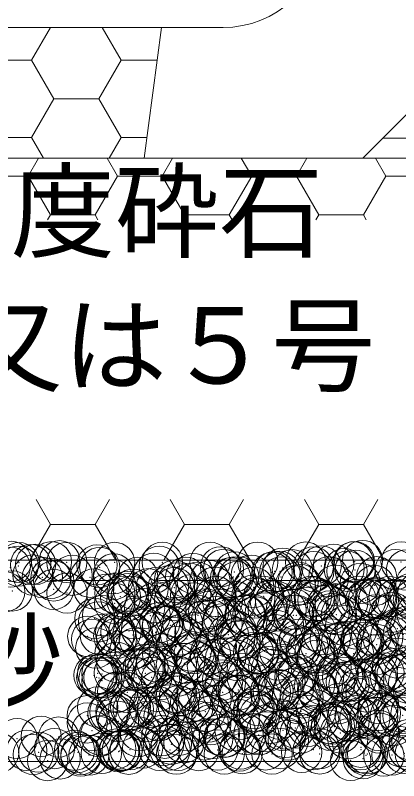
# Model space of a CAD drawing. Units: millimetres at full size; details may follow other scales. Extents: x 47228 to 87734, y -20408 to -2620.
# Drawn here: x 67891 to 68081.6, y -7576.2 to -7195.5 of the extents above; entities that cross this region are included whole.
import ezdxf
from ezdxf.enums import TextEntityAlignment as Align

# ---------------------------------------------------------------- set-up
doc = ezdxf.new("R2010")
doc.units = ezdxf.units.MM
doc.header["$LTSCALE"] = 40
doc.header["$PDMODE"] = 32
doc.header["$PDSIZE"] = 20
doc.linetypes.add('USER1', pattern=[1.35, 0.75, -0.6])
for name, color, linetype, lineweight in [('0_2', 7, 'Continuous', 5), ('本体', 2, 'Continuous', 13), ('ﾊｯﾁﾝｸﾞ', 7, 'Continuous', 5)]:
    doc.layers.add(name, color=color, linetype=linetype, lineweight=lineweight)
doc.styles.add('ＭＳ ゴシック', font='')
doc.styles.get('ＭＳ ゴシック').set_extended_font_data('MS Gothic')

msp = doc.modelspace()

# ---------------------------------------------------------------- linework, layer by layer
at = {"layer": '本体'}
for p, q in [((67783.09, -7201.62), (67994.31, -7201.62)), ((67963.7, -7201.62), (67955.04, -7266.62)), ((68063.7, -7266.62), (68104.72, -7225.6)), ((67713.7, -7266.62), (68063.7, -7266.62))]:
    msp.add_line(p, q, dxfattribs=at)
msp.add_arc((67994.31, -7151.62), 50, 270, 356.3218, dxfattribs=at)
at = {"layer": 'ﾊｯﾁﾝｸﾞ'}
for p, q in [((67899.12, -7217.78), (67908.45, -7201.62)), ((67943.57, -7217.78), (67934.24, -7201.62)), ((67876.89, -7217.78), (67899.12, -7217.78)), ((67910.23, -7237.03), (67899.12, -7217.78)), ((67932.46, -7237.03), (67943.57, -7217.78)), ((67943.57, -7217.78), (67961.55, -7217.78)), ((67899.12, -7256.28), (67910.23, -7237.03)), ((67910.23, -7237.03), (67932.46, -7237.03)), ((67943.57, -7256.28), (67932.46, -7237.03)), ((67876.89, -7256.28), (67899.12, -7256.28)), ((67905.09, -7266.62), (67899.12, -7256.28)), ((67937.6, -7266.62), (67943.57, -7256.28)), ((67943.57, -7256.28), (67956.42, -7256.28)), ((67897.37, -7275.52), (67902.51, -7266.62)), ((67941.82, -7275.52), (67936.68, -7266.62)), ((67964.05, -7275.52), (67969.19, -7266.62)), ((68008.5, -7275.52), (68003.36, -7266.62)), ((68030.72, -7275.52), (68035.86, -7266.62)), ((68075.17, -7275.52), (68070.03, -7266.62)), ((67875.15, -7275.52), (67897.38, -7275.52)), ((67908.49, -7294.77), (67897.37, -7275.52)), ((67930.71, -7294.77), (67941.82, -7275.52)), ((67941.82, -7275.52), (67964.05, -7275.52)), ((67975.16, -7294.77), (67964.05, -7275.52)), ((67997.39, -7294.77), (68008.5, -7275.52)), ((68008.5, -7275.52), (68030.73, -7275.52)), ((68041.84, -7294.77), (68030.72, -7275.52)), ((68064.06, -7294.77), (68075.17, -7275.52)), ((68075.18, -7275.52), (68097.4, -7275.52)), ((67907.09, -7297.2), (67908.49, -7294.77)), ((67908.49, -7294.77), (67930.71, -7294.77)), ((67932.11, -7297.2), (67930.71, -7294.77)), ((67973.76, -7297.2), (67975.16, -7294.77)), ((67975.16, -7294.77), (67997.39, -7294.77)), ((67998.79, -7297.2), (67997.39, -7294.77)), ((68040.44, -7297.2), (68041.84, -7294.77)), ((68041.84, -7294.77), (68064.06, -7294.77)), ((68065.46, -7297.2), (68064.06, -7294.77)), ((67908.49, -7448.75), (67901.39, -7436.45)), ((67930.71, -7448.75), (67937.81, -7436.45)), ((67975.16, -7448.75), (67968.06, -7436.45)), ((67997.39, -7448.75), (68004.49, -7436.45)), ((68041.84, -7448.75), (68034.74, -7436.45)), ((68064.06, -7448.75), (68071.16, -7436.45)), ((67898.17, -7466.62), (67908.49, -7448.75)), ((67908.49, -7448.75), (67930.71, -7448.75)), ((67941.03, -7466.62), (67930.71, -7448.75)), ((67964.84, -7466.62), (67975.16, -7448.75)), ((67975.16, -7448.75), (67997.39, -7448.75)), ((68007.71, -7466.62), (67997.39, -7448.75)), ((68031.52, -7466.62), (68041.84, -7448.75)), ((68041.84, -7448.75), (68064.06, -7448.75)), ((68074.38, -7466.62), (68064.06, -7448.75))]:
    msp.add_line(p, q, dxfattribs=at)
at = {"layer": 'ﾊｯﾁﾝｸﾞ', "linetype": 'USER1', "lineweight": 9}
msp.add_lwpolyline([(68073.7, -7256.62), (68316.2, -7256.62), (68316.2, -7476.62), (67461.2, -7476.62), (67461.2, -7256.62), (67703.7, -7256.62)], dxfattribs=at)
at = {"layer": 'ﾊｯﾁﾝｸﾞ', "lineweight": 20}
for points in [[(68306.2, -7466.62), (67471.2, -7466.62), (67471.2, -7266.62), (68306.2, -7266.62)], [(67471.2, -7466.62), (68306.2, -7466.62), (68306.2, -7566.62), (67471.2, -7566.62)]]:
    msp.add_lwpolyline(points, close=True, dxfattribs=at)
at = {"layer": 'ﾊｯﾁﾝｸﾞ'}
for p in [(67889.06, -7467.17), (67892.9, -7467.74), (67909.01, -7467.34), (67912.98, -7466.82), (67916.63, -7467.7), (67940.36, -7467.66), (67964.09, -7467.61), (67987.82, -7467.57), (68011.55, -7467.53), (68035.28, -7467.48), (68059.01, -7467.44), (68059.61, -7467.25), (68063.58, -7466.72), (68082.74, -7467.4), (67888.5, -7470.04), (67892.46, -7469.52), (67898.66, -7468.71), (67901.12, -7468.64), (67931.61, -7468.9), (67933.01, -7470.19), (67962.55, -7469.58), (67993.04, -7469.84), (67994.45, -7471.13), (68023.98, -7470.51), (68028.75, -7471.31), (68039.1, -7469.95), (68043.07, -7469.42), (68049.26, -7468.61), (68054.47, -7470.77), (68059.92, -7471.52), (68079.87, -7471.26), (68085.41, -7471.45), (67899.81, -7473.97), (67904.47, -7475.11), (67919.3, -7474.06), (67928.2, -7475.07), (67939.89, -7473.32), (67951.93, -7475.03), (67959.83, -7473.07), (67975.66, -7474.98), (67979.32, -7473.16), (67998.08, -7475.35), (67999.39, -7474.94), (67999.91, -7472.42), (68002.05, -7474.83), (68008.24, -7474.01), (68018.59, -7472.65), (68019.85, -7472.17), (68022.56, -7472.12), (68023.12, -7474.9), (68039.34, -7472.26), (68046.85, -7474.85), (68055.88, -7472.06), (68070.58, -7474.81), (67908.7, -7475.59), (67910.11, -7476.88), (67939.64, -7476.26), (67970.14, -7476.53), (67971.54, -7477.81), (67977.57, -7478.05), (67981.54, -7477.53), (67987.73, -7476.71), (68001.08, -7477.2), (68030.15, -7479.31), (68031.57, -7477.46), (68032.97, -7478.75), (68050.1, -7479.06), (68062.51, -7478.14), (68069.59, -7479.15), (68090.17, -7478.41), (67885.8, -7482.28), (67889.54, -7481.86), (67910.12, -7481.12), (67916.74, -7482.95), (67930.06, -7480.86), (67940.51, -7482.93), (67946.71, -7482.11), (67949.55, -7480.95), (67957.06, -7480.75), (67961.02, -7480.23), (67967.22, -7479.41), (67970.14, -7480.21), (67990.08, -7479.96), (68009.57, -7480.05), (68091.12, -7482.83), (67936.55, -7483.45), (67943.3, -7484.69), (67946.51, -7486.74), (67947.23, -7483.21), (67948.63, -7484.5), (67967.03, -7484.65), (67970.24, -7486.69), (67978.17, -7483.89), (67990.76, -7484.6), (67993.97, -7486.65), (68008.66, -7484.15), (68010.06, -7485.44), (68014.49, -7484.56), (68017.7, -7486.61), (68020.33, -7486.85), (68038.22, -7484.52), (68039.6, -7484.82), (68041.43, -7486.57), (68060.4, -7486.2), (68061.95, -7484.47), (68065.16, -7486.52), (68066.64, -7486.05), (68070.09, -7485.09), (68070.61, -7485.53), (68071.5, -7486.37), (68076.8, -7484.71), (68080.35, -7485.95), (68085.68, -7484.43), (68087.15, -7483.35), (68088.89, -7486.48), (67940.37, -7488.01), (67955.26, -7490.58), (67960.31, -7487.75), (67979.8, -7487.84), (68000.39, -7487.1), (68035.78, -7490.11), (68039.82, -7486.94), (68046.13, -7488.75), (68050.09, -7488.23), (68056.29, -7487.41), (67934.35, -7494.15), (67958.08, -7494.11), (67981.81, -7494.06), (67985.75, -7490.84), (67987.16, -7492.12), (68005.11, -7494.15), (68005.54, -7494.02), (68009.07, -7493.63), (68015.27, -7492.81), (68016.69, -7491.51), (68025.62, -7491.45), (68029.27, -7493.98), (68029.58, -7490.93), (68030.63, -7493.99), (68047.18, -7491.77), (68048.59, -7493.06), (68050.58, -7493.74), (68053, -7493.93), (68070.07, -7493.83), (68076.73, -7493.89), (68078.13, -7492.45), (68090.65, -7493.09), (67930.54, -7495.54), (67932.36, -7497.26), (67950.03, -7495.64), (67962.85, -7497.53), (67970.62, -7494.9), (67974.24, -7498.21), (67984.59, -7496.85), (67988.56, -7496.33), (67990.56, -7494.64), (67993.79, -7498.2), (67994.76, -7495.51), (68010.05, -7494.73), (67947.54, -7501.73), (67953.73, -7500.92), (67964.08, -7499.55), (67964.25, -7498.81), (67968.05, -7499.03), (68000.87, -7501.79), (68020.81, -7501.53), (68024.28, -7498.46), (68025.68, -7499.75), (68040.3, -7501.62), (68055.22, -7499.14), (68060.88, -7500.88), (68080.83, -7500.63), (68085.71, -7499.4), (68087.11, -7500.68), (67927.03, -7504.43), (67928.94, -7505.86), (67933.22, -7503.62), (67939.94, -7504.21), (67940.85, -7502.69), (67941.34, -7505.5), (67943.57, -7502.25), (67949.45, -7503.77), (67952.67, -7505.82), (67960.79, -7502.43), (67970.88, -7504.89), (67973.18, -7503.73), (67976.4, -7505.78), (67980.28, -7502.53), (67996.91, -7503.69), (68000.13, -7505.73), (68001.37, -7505.15), (68020.64, -7503.64), (68023.86, -7505.69), (68032.31, -7505.82), (68044.37, -7503.6), (68047.59, -7505.65), (68068.1, -7503.56), (68071.32, -7505.6), (68073.67, -7504.86), (68077.63, -7504.33), (68083.83, -7503.52), (67971.1, -7509.58), (67991.04, -7509.32), (68002.78, -7506.44), (68010.53, -7509.42), (68031.11, -7508.68), (68036.61, -7509.73), (68042.8, -7508.92), (68051.06, -7508.42), (68053.15, -7507.56), (68057.12, -7507.03), (68062.8, -7506.08), (68063.32, -7506.22), (68064.21, -7507.37), (68070.55, -7508.51), (68091.13, -7507.77), (67931.02, -7510.23), (67940.51, -7513.23), (67947.97, -7511.58), (67950.51, -7510.32), (67964.23, -7513.19), (67978.46, -7511.84), (67979.87, -7513.12), (67987.96, -7513.15), (68009.41, -7512.51), (68011.69, -7513.1), (68012.13, -7512.96), (68016.1, -7512.43), (68022.29, -7511.62), (68032.64, -7510.26), (68035.42, -7513.06), (68039.9, -7512.77), (68059.15, -7513.02), (68070.84, -7513.45), (68082.88, -7512.97), (67941.33, -7517.37), (67961.27, -7517.12), (67980.76, -7517.21), (67981.27, -7517.02), (67991.62, -7515.66), (67995.59, -7515.13), (68001.35, -7516.47), (68001.78, -7514.32), (68021.29, -7516.21), (68040.78, -7516.31), (68041.3, -7514.06), (68061.36, -7515.57), (68081.31, -7515.31), (67950.6, -7521.06), (67954.56, -7520.54), (67955.56, -7518.52), (67956.96, -7519.81), (67960.76, -7519.72), (67971.11, -7518.36), (67975.07, -7517.83), (67986.5, -7519.2), (68016.99, -7519.46), (68018.39, -7520.75), (68047.93, -7520.13), (68078.42, -7520.4), (67930.09, -7523.76), (67931.5, -7524.91), (67931.88, -7522.9), (67934.05, -7523.24), (67935.09, -7524.94), (67940.25, -7522.42), (67955.61, -7522.85), (67958.82, -7524.9), (67971.58, -7524.26), (67979.34, -7522.81), (67982.55, -7524.86), (67991.52, -7524.01), (68003.07, -7522.77), (68006.28, -7524.81), (68011.01, -7524.1), (68026.8, -7522.72), (68030.01, -7524.77), (68031.59, -7523.36), (68050.53, -7522.68), (68051.54, -7523.1), (68053.74, -7524.73), (68071.03, -7523.2), (68074.26, -7522.64), (68077.47, -7524.68), (68079.83, -7521.68), (68080.69, -7523.66), (68084.66, -7523.14), (68090.85, -7522.32), (67932.65, -7525.21), (67934.06, -7526.5), (67950.99, -7525), (67963.59, -7525.89), (67994.08, -7526.15), (67995.49, -7527.44), (68025.02, -7526.82), (68043.63, -7528.54), (68049.83, -7527.72), (68055.51, -7527.08), (68056.92, -7528.37), (68060.18, -7526.36), (68064.15, -7525.84), (68070.34, -7525.02), (68086.46, -7527.76), (67940.69, -7532.57), (67941.81, -7532.05), (67946.66, -7532.31), (67961.75, -7531.8), (67970.39, -7532.27), (67981.24, -7531.89), (67994.12, -7532.23), (68001.83, -7531.15), (68017.85, -7532.18), (68019.16, -7531.76), (68021.77, -7530.9), (68023.12, -7531.24), (68029.32, -7530.42), (68039.67, -7529.06), (68041.26, -7530.99), (68041.58, -7532.14), (68061.84, -7530.25), (68065.31, -7532.1), (68081.79, -7529.99), (68089.04, -7532.05), (67971.18, -7532.84), (67972.58, -7534.12), (67988.3, -7535.82), (67998.65, -7534.46), (68002.12, -7533.51), (68002.61, -7533.94), (68008.81, -7533.12), (68032.61, -7533.77), (68034.01, -7535.06), (68063.55, -7534.45), (67931.98, -7539.59), (67948.27, -7539.52), (67951.47, -7539.68), (67957.62, -7539.86), (67961.59, -7539.34), (67967.78, -7538.52), (67972.06, -7538.94), (67978.13, -7537.16), (67979.21, -7540.2), (67982.1, -7536.64), (67992, -7538.69), (68011.49, -7538.78), (68032.07, -7538.04), (68052.02, -7537.79), (68071.51, -7537.88), (67926.76, -7543.92), (67937.11, -7542.56), (67938.03, -7541.98), (67941.08, -7542.04), (67941.25, -7544.02), (67947.27, -7541.22), (67949.67, -7540.81), (67961.76, -7541.93), (67964.98, -7543.98), (67985.49, -7541.89), (67988.7, -7543.94), (68009.22, -7541.85), (68009.7, -7540.46), (68011.11, -7541.75), (68012.43, -7543.9), (68032.95, -7541.8), (68036.16, -7543.85), (68040.64, -7541.13), (68056.68, -7541.76), (68059.89, -7543.81), (68071.13, -7541.4), (68072.54, -7542.68), (68077.37, -7543.83), (68080.41, -7541.72), (68083.62, -7543.77), (68087.72, -7542.46), (67926.77, -7547.5), (67942.29, -7546.74), (67956.3, -7546.89), (67962.23, -7546.48), (67981.72, -7546.57), (67986.79, -7547.15), (68002.31, -7545.83), (68017.73, -7547.82), (68022.25, -7545.58), (68041.74, -7545.67), (68050.66, -7547.34), (68056.86, -7546.53), (68062.32, -7544.93), (68067.21, -7545.16), (68071.17, -7544.64), (68082.27, -7544.68), (67929.08, -7551.44), (67952.81, -7551.39), (67976.54, -7551.35), (67988.2, -7548.43), (68000.27, -7551.31), (68024, -7551.26), (68026.18, -7550.56), (68030.15, -7550.04), (68036.34, -7549.23), (68046.69, -7547.86), (68047.73, -7551.22), (68048.23, -7548.08), (68049.63, -7549.37), (68071.46, -7551.18), (68079.17, -7548.76), (67891.94, -7555.27), (67903.86, -7554.19), (67912.52, -7554.53), (67932.46, -7554.27), (67933.4, -7553.57), (67951.95, -7554.37), (67963.89, -7553.84), (67965.29, -7555.12), (67972.54, -7553.63), (67989.13, -7555.44), (67992.48, -7553.37), (67994.83, -7554.51), (67995.32, -7554.63), (68005.67, -7553.27), (68009.64, -7552.74), (68011.97, -7553.46), (68015.83, -7551.93), (68025.32, -7554.77), (68032.55, -7552.72), (68052.5, -7552.47), (68056.26, -7555.45), (68071.99, -7552.56), (67964.65, -7558.67), (67968.61, -7558.14), (67974.81, -7557.33), (67985.16, -7555.97), (68026.72, -7556.06), (68086.75, -7555.71), (68088.16, -7556.99), (67882.75, -7562.32), (67896.73, -7561.14), (67902.69, -7562.07), (67910.49, -7560.26), (67920.46, -7561.1), (67922.18, -7562.16), (67933.79, -7562.73), (67940.98, -7560.52), (67942.39, -7561.81), (67942.77, -7561.42), (67944.14, -7561.37), (67944.19, -7561.06), (67948.1, -7560.84), (67954.3, -7560.03), (67962.71, -7561.16), (67967.92, -7561.02), (67971.13, -7563.06), (67971.92, -7561.2), (67982.2, -7561.26), (67991.65, -7560.97), (67994.86, -7563.02), (68002.41, -7561.46), (68002.79, -7560.52), (68003.82, -7562.75), (68015.38, -7560.93), (68018.59, -7562.98), (68022.73, -7560.26), (68033.35, -7562.13), (68039.11, -7560.89), (68042.22, -7560.35), (68042.32, -7562.93), (68062.8, -7559.61), (68062.83, -7560.84), (68063.84, -7562.39), (68066.05, -7562.89), (68082.75, -7559.36), (68084.39, -7562.63), (68086.56, -7560.8), (68089.78, -7562.85), (67899.94, -7563.19), (67907.08, -7566.24), (67913.28, -7565.43), (67923.63, -7564.07), (67923.67, -7563.15), (67927.59, -7563.54), (67947.4, -7563.11), (68057.69, -7566.15), (68063.88, -7565.33), (68065.25, -7563.68), (68074.23, -7563.97), (68078.2, -7563.45)]:
    msp.add_point(p, dxfattribs=at)

# ---------------------------------------------------------------- texts
at = {"layer": '0_2', "style": 'ＭＳ ゴシック'}
msp.add_text('砂', height=37.98, dxfattribs=at).set_placement((67888.7, -7516.62), align=Align.MIDDLE_CENTER)
at = {"layer": 'ﾊｯﾁﾝｸﾞ', "style": 'ＭＳ ゴシック'}
for s, p in [('\u3000単粒度砕石', (67733.3, -7274.05)), ('（４号又は５号', (67707.4, -7340.72))]:
    msp.add_text(s, height=37.98, dxfattribs=at).set_placement(p, align=Align.TOP_LEFT)

doc.saveas('drawing.dxf')
